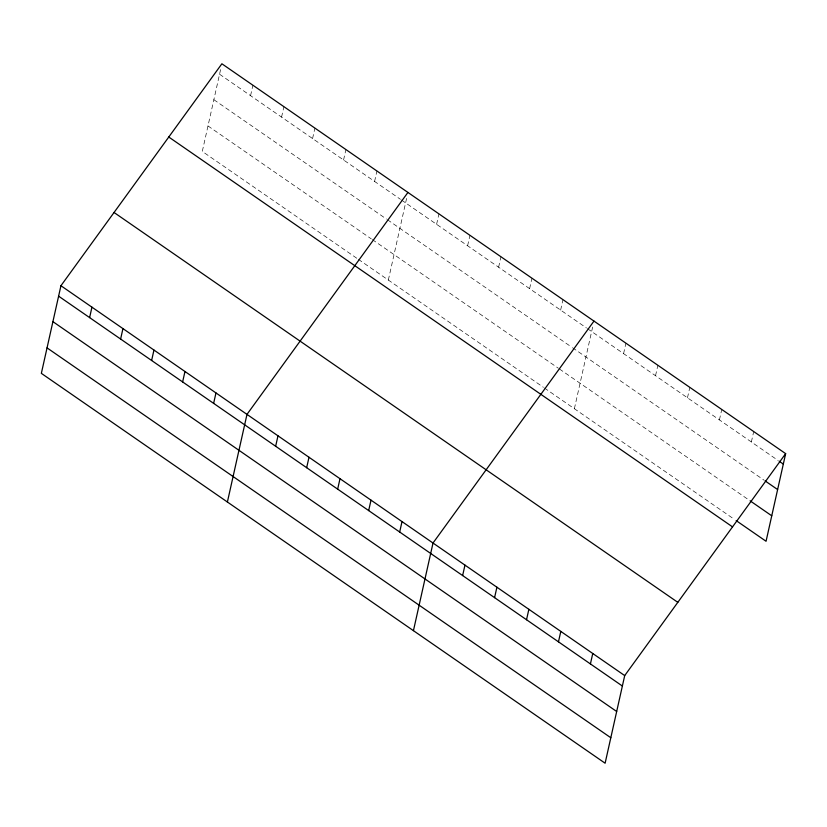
<?xml version="1.0" encoding="UTF-8"?>
<svg xmlns="http://www.w3.org/2000/svg" width="827" height="827" viewBox="0 0 827 827"><rect width="100%" height="100%" fill="white"/><g stroke="black" fill="none" stroke-linecap="round" stroke-linejoin="round"><path stroke-width="0.62" stroke-dasharray="4.13 3.1" d="M220.592 69.582L202.295 151.413L357.336 258.624M250.56 95.663L252.897 85.222M281.573 117.103L283.899 106.673M312.575 138.543L314.911 128.113M343.577 159.993L345.913 149.553M374.59 181.433L376.926 170.993M388.339 280.074L406.894 197.074M436.604 224.313L438.941 213.883M467.606 245.764L469.943 235.323M498.619 267.204L500.945 256.763M529.621 288.644L531.957 278.203M560.634 310.084L562.96 299.653M574.383 408.724L592.67 326.892M623.589 353.625L625.915 343.184M655.532 375.716L657.868 365.276M687.475 397.808L689.811 387.367M719.428 419.899L721.754 409.458M751.371 441.99L753.707 431.549M219.558 74.223L400.423 199.297M401.457 200.02L586.467 327.957M587.501 328.67L778.166 460.515M213.862 99.695L386.467 219.062M387.501 219.775L571.478 346.999M572.511 347.712L764.231 480.291M207.99 125.942L371.292 238.869M372.326 239.582L558.37 368.242M559.403 368.956L749.086 500.118M358.37 259.337L543.38 387.284M544.414 387.997L734.118 519.18"/><path stroke-width="1.24" d="M60.94 285.728L41.35 373.359L605.116 763.218L624.705 675.587L785.65 453.641L221.884 63.782L60.94 285.728L624.705 675.587M89.616 317.609L91.942 307.168M120.618 339.049L122.954 328.608M151.63 360.489L153.956 350.048M182.633 381.929L184.969 371.499M213.635 403.369L215.971 392.939M227.394 502.01L246.984 414.379L407.928 192.433M275.649 446.26L277.986 435.819M306.662 467.7L308.998 457.259M337.664 489.139L340 478.709M368.677 510.59L371.013 500.149M399.679 532.03L402.015 521.589M413.438 630.66L433.017 543.029L593.972 321.093M462.634 575.561L464.97 565.12M494.577 597.652L496.913 587.211M526.53 619.743L528.866 609.313M558.473 641.835L560.809 631.404M590.426 663.926L592.752 653.495M785.65 453.641L766.06 541.271L736.175 520.607M779.199 461.228L783.314 464.081M765.254 481.004L777.618 489.553M750.12 500.831L771.756 515.8M168.77 137.024L732.536 526.882M114.054 212.487L677.82 602.345M58.603 296.159L622.369 686.017M52.907 321.641L616.673 711.499M47.046 347.878L610.812 737.746"/></g></svg>
